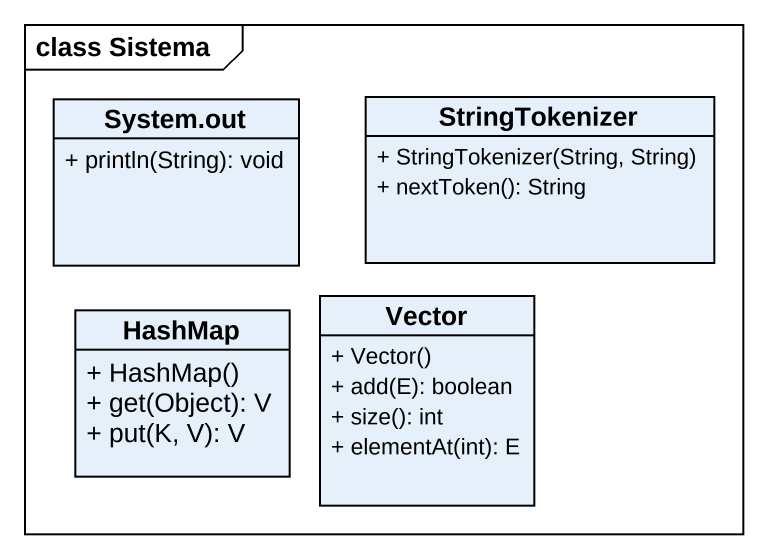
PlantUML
@startuml
mainframe class Sistema
hide circle
hide empty members
skinparam classAttributeIconSize 0
class "System.out" as System_out {
  + println(String): void
}
class StringTokenizer {
  + StringTokenizer(String, String)
  + nextToken(): String
}
class HashMap {
  + HashMap()
  + get(Object): V
  + put(K, V): V
}
class Vector {
  + Vector()
  + add(E): boolean
  + size(): int
  + elementAt(int): E
}
@enduml
